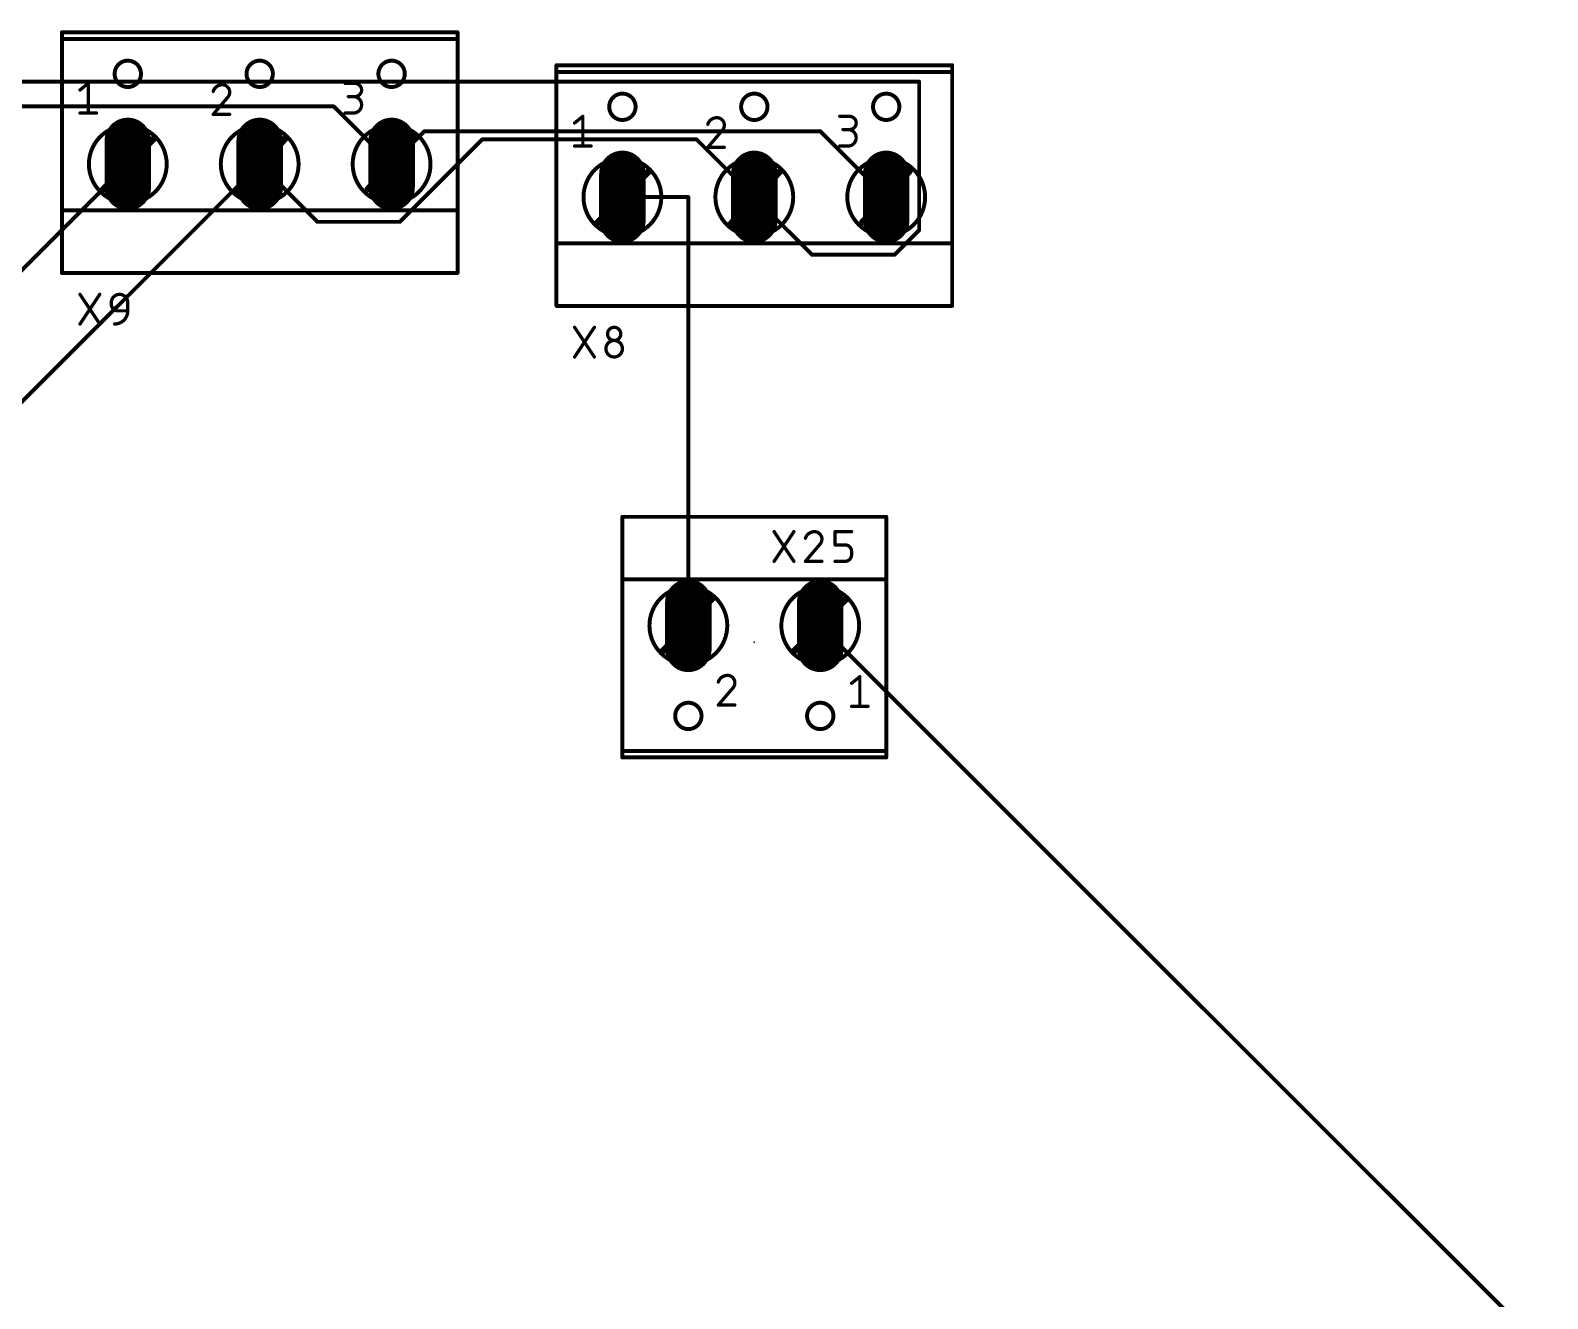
# Model space of a CAD drawing. Extents: x 12 to 245, y 1 to 99.
# Drawn here: x 184.2 to 242.6, y 49.6 to 98.5 of the extents above; entities that cross this region are included whole.
import ezdxf

# ---------------------------------------------------------------- set-up
doc = ezdxf.new("R2010")
doc.units = 0
for name, color, linetype in [('1', 12, 'CONTINUOUS'), ('17', 110, 'CONTINUOUS'), ('21', 253, 'CONTINUOUS'), ('23', 53, 'CONTINUOUS'), ('25', 253, 'CONTINUOUS'), ('51', 253, 'CONTINUOUS')]:
    doc.layers.add(name, color=color, linetype=linetype)

# ---------------------------------------------------------------- blocks, each defined once
blk = doc.blocks.new('LONGP100')
at = {"const_width": 1}
blk.add_lwpolyline([(-0.5, 0), (0.5, 0)], dxfattribs=at)
at = {"const_width": 0.5}
for points in [[(-0.5, 0.25, 1), (-0.5, -0.25)], [(0.5, -0.25, 1), (0.5, 0.25)]]:
    blk.add_lwpolyline(points, format="xyb", dxfattribs=at)

msp = doc.modelspace()

# ---------------------------------------------------------------- linework, layer by layer
at = {"layer": '1', "const_width": 0.1524}
for points in [[(66.675, 96.52), (218.44, 96.52)], [(218.44, 96.52), (218.44, 90.805)], [(177.4825, 95.5675), (195.8975, 95.5675)], [(195.8975, 95.5675), (198.12, 93.345)], [(198.12, 93.345), (199.39, 94.615)], [(199.39, 94.615), (214.63, 94.615)], [(214.63, 94.615), (217.17, 92.075)], [(198.4375, 91.1225), (201.6125, 94.2975)], [(201.6125, 94.2975), (209.8675, 94.2975)], [(209.8675, 94.2975), (212.09, 92.075)], [(187.96, 93.345), (170.18, 75.565)], [(173.0375, 73.3425), (193.04, 93.345)], [(193.04, 93.345), (195.2625, 91.1225)], [(207.01, 92.075), (209.55, 92.075)], [(209.55, 92.075), (209.55, 75.565)], [(214.3125, 89.8525), (212.09, 92.075)], [(195.2625, 91.1225), (198.4375, 91.1225)], [(218.44, 90.805), (217.4875, 89.8525)], [(217.4875, 89.8525), (214.3125, 89.8525)], [(242.57, 47.625), (214.63, 75.565)]]:
    msp.add_lwpolyline(points, dxfattribs=at)
at = {"layer": '1', "const_width": 0.0762}
for points in [[(218.4781, 96.52, 1), (218.4019, 96.52)], [(218.44, 96.4819, 1), (218.44, 96.5581)], [(195.9244, 95.5944, 1), (195.8706, 95.5406)], [(195.8975, 95.5294, 1), (195.8975, 95.6056)], [(199.39, 94.6531, 1), (199.39, 94.5769)], [(199.4169, 94.5881, 1), (199.3631, 94.6419)], [(214.6569, 94.6419, 1), (214.6031, 94.5881)], [(214.63, 94.5769, 1), (214.63, 94.6531)], [(201.6125, 94.3356, 1), (201.6125, 94.2594)], [(201.6394, 94.2706, 1), (201.5856, 94.3244)], [(209.8944, 94.3244, 1), (209.8406, 94.2706)], [(209.8675, 94.2594, 1), (209.8675, 94.3356)], [(187.9869, 93.3181, 1), (187.9331, 93.3719)], [(193.0669, 93.3719, 1), (193.0131, 93.3181)], [(193.0669, 93.3181, 1), (193.0131, 93.3719)], [(198.0931, 93.3719, 1), (198.1469, 93.3181)], [(198.0931, 93.3181, 1), (198.1469, 93.3719)], [(207.01, 92.1131, 1), (207.01, 92.0369)], [(209.5881, 92.075, 1), (209.5119, 92.075)], [(209.55, 92.0369, 1), (209.55, 92.1131)], [(212.1169, 92.1019, 1), (212.0631, 92.0481)], [(212.0631, 92.0481, 1), (212.1169, 92.1019)], [(217.1431, 92.0481, 1), (217.1969, 92.1019)], [(195.2625, 91.1606, 1), (195.2625, 91.0844)], [(195.2356, 91.0956, 1), (195.2894, 91.1494)], [(198.4106, 91.1494, 1), (198.4644, 91.0956)], [(198.4375, 91.0844, 1), (198.4375, 91.1606)], [(218.4019, 90.805, 1), (218.4781, 90.805)], [(218.4669, 90.7781, 1), (218.4131, 90.8319)], [(214.3125, 89.8906, 1), (214.3125, 89.8144)], [(214.2856, 89.8256, 1), (214.3394, 89.8794)], [(217.4606, 89.8794, 1), (217.5144, 89.8256)], [(217.4875, 89.8144, 1), (217.4875, 89.8906)], [(209.5119, 75.565, 1), (209.5881, 75.565)], [(214.6569, 75.5919, 1), (214.6031, 75.5381)]]:
    msp.add_lwpolyline(points, format="xyb", dxfattribs=at)
at = {"layer": '21', "const_width": 0.1524}
for points in [[(185.42, 98.171), (185.42, 98.425)], [(185.42, 98.425), (200.66, 98.425)], [(200.66, 98.171), (185.42, 98.171)], [(185.42, 91.567), (185.42, 98.171)], [(200.66, 98.171), (200.66, 98.425)], [(200.66, 98.171), (200.66, 91.567)], [(204.47, 96.901), (204.47, 97.155)], [(204.47, 97.155), (219.71, 97.155)], [(219.71, 96.901), (219.71, 97.155)], [(219.71, 96.901), (204.47, 96.901)], [(204.47, 90.297), (204.47, 96.901)], [(219.71, 96.901), (219.71, 90.297)], [(185.42, 89.154), (185.42, 91.567)], [(185.42, 91.567), (187.071, 91.567)], [(188.849, 91.567), (192.151, 91.567)], [(193.929, 91.567), (197.231, 91.567)], [(199.009, 91.567), (200.66, 91.567)], [(200.66, 91.567), (200.66, 89.154)], [(204.47, 87.884), (204.47, 90.297)], [(204.47, 90.297), (206.121, 90.297)], [(207.899, 90.297), (211.201, 90.297)], [(212.979, 90.297), (216.281, 90.297)], [(218.059, 90.297), (219.71, 90.297)], [(219.71, 90.297), (219.71, 87.884)], [(185.42, 89.154), (200.66, 89.154)], [(204.47, 87.884), (219.71, 87.884)], [(207.01, 79.756), (207.01, 77.343)], [(207.01, 79.756), (217.17, 79.756)], [(217.17, 77.343), (217.17, 79.756)], [(208.661, 77.343), (207.01, 77.343)], [(207.01, 77.343), (207.01, 70.739)], [(213.741, 77.343), (210.439, 77.343)], [(217.17, 77.343), (215.519, 77.343)], [(217.17, 70.739), (217.17, 77.343)], [(217.17, 70.739), (207.01, 70.739)], [(207.01, 70.739), (207.01, 70.485)], [(217.17, 70.739), (217.17, 70.485)], [(217.17, 70.485), (207.01, 70.485)]]:
    msp.add_lwpolyline(points, dxfattribs=at)
at = {"layer": '21'}
for points, const_width in [([(185.4581, 98.425, 1), (185.3819, 98.425)], 0.0762), ([(185.42, 98.4631, 1), (185.42, 98.3869)], 0.0762), ([(185.42, 98.2091, 1), (185.42, 98.1329)], 0.0762), ([(185.4581, 98.171, 1), (185.3819, 98.171)], 0.0762), ([(185.3819, 98.171, 1), (185.4581, 98.171)], 0.0762), ([(200.6981, 98.425, 1), (200.6219, 98.425)], 0.0762), ([(200.6981, 98.171, 1), (200.6219, 98.171)], 0.0762), ([(200.6219, 98.171, 1), (200.6981, 98.171)], 0.0762), ([(200.66, 98.3869, 1), (200.66, 98.4631)], 0.0762), ([(200.66, 98.1329, 1), (200.66, 98.2091)], 0.0762), ([(187.96, 96.3168, 1), (187.96, 97.3328, 1), (187.96, 96.3168)], 0.1524), ([(193.04, 96.3168, 1), (193.04, 97.3328, 1), (193.04, 96.3168)], 0.1524), ([(198.12, 96.3168, 1), (198.12, 97.3328, 1), (198.12, 96.3168)], 0.1524), ([(204.5081, 97.155, 1), (204.4319, 97.155)], 0.0762), ([(204.47, 97.1931, 1), (204.47, 97.1169)], 0.0762), ([(219.7481, 97.155, 1), (219.6719, 97.155)], 0.0762), ([(219.71, 97.1169, 1), (219.71, 97.1931)], 0.0762), ([(204.47, 96.9391, 1), (204.47, 96.8629)], 0.0762), ([(204.5081, 96.901, 1), (204.4319, 96.901)], 0.0762), ([(204.4319, 96.901, 1), (204.5081, 96.901)], 0.0762), ([(219.7481, 96.901, 1), (219.6719, 96.901)], 0.0762), ([(219.6719, 96.901, 1), (219.7481, 96.901)], 0.0762), ([(219.71, 96.8629, 1), (219.71, 96.9391)], 0.0762), ([(207.01, 95.0468, 1), (207.01, 96.0628, 1), (207.01, 95.0468)], 0.1524), ([(212.09, 95.0468, 1), (212.09, 96.0628, 1), (212.09, 95.0468)], 0.1524), ([(217.17, 95.0468, 1), (217.17, 96.0628, 1), (217.17, 95.0468)], 0.1524), ([(185.4581, 91.567, 1), (185.3819, 91.567)], 0.0762), ([(185.42, 91.6051, 1), (185.42, 91.5289)], 0.0762), ([(185.3819, 91.567, 1), (185.4581, 91.567)], 0.0762), ([(187.071, 91.5289, 1), (187.071, 91.6051)], 0.0762), ([(188.849, 91.6051, 1), (188.849, 91.5289)], 0.0762), ([(192.151, 91.5289, 1), (192.151, 91.6051)], 0.0762), ([(193.929, 91.6051, 1), (193.929, 91.5289)], 0.0762), ([(197.231, 91.5289, 1), (197.231, 91.6051)], 0.0762), ([(199.009, 91.6051, 1), (199.009, 91.5289)], 0.0762), ([(200.6981, 91.567, 1), (200.6219, 91.567)], 0.0762), ([(200.6219, 91.567, 1), (200.6981, 91.567)], 0.0762), ([(200.66, 91.5289, 1), (200.66, 91.6051)], 0.0762), ([(204.5081, 90.297, 1), (204.4319, 90.297)], 0.0762), ([(204.47, 90.3351, 1), (204.47, 90.2589)], 0.0762), ([(204.4319, 90.297, 1), (204.5081, 90.297)], 0.0762), ([(206.121, 90.2589, 1), (206.121, 90.3351)], 0.0762), ([(207.899, 90.3351, 1), (207.899, 90.2589)], 0.0762), ([(211.201, 90.2589, 1), (211.201, 90.3351)], 0.0762), ([(212.979, 90.3351, 1), (212.979, 90.2589)], 0.0762), ([(216.281, 90.2589, 1), (216.281, 90.3351)], 0.0762), ([(218.059, 90.3351, 1), (218.059, 90.2589)], 0.0762), ([(219.7481, 90.297, 1), (219.6719, 90.297)], 0.0762), ([(219.6719, 90.297, 1), (219.7481, 90.297)], 0.0762), ([(219.71, 90.2589, 1), (219.71, 90.3351)], 0.0762), ([(185.42, 89.1921, 1), (185.42, 89.1159)], 0.0762), ([(185.3819, 89.154, 1), (185.4581, 89.154)], 0.0762), ([(200.6219, 89.154, 1), (200.6981, 89.154)], 0.0762), ([(200.66, 89.1159, 1), (200.66, 89.1921)], 0.0762), ([(204.47, 87.9221, 1), (204.47, 87.8459)], 0.0762), ([(204.4319, 87.884, 1), (204.5081, 87.884)], 0.0762), ([(219.6719, 87.884, 1), (219.7481, 87.884)], 0.0762), ([(219.71, 87.8459, 1), (219.71, 87.9221)], 0.0762), ([(207.0481, 79.756, 1), (206.9719, 79.756)], 0.0762), ([(207.01, 79.7941, 1), (207.01, 79.7179)], 0.0762), ([(217.2081, 79.756, 1), (217.1319, 79.756)], 0.0762), ([(217.17, 79.7179, 1), (217.17, 79.7941)], 0.0762), ([(207.01, 77.3811, 1), (207.01, 77.3049)], 0.0762), ([(207.0481, 77.343, 1), (206.9719, 77.343)], 0.0762), ([(206.9719, 77.343, 1), (207.0481, 77.343)], 0.0762), ([(208.661, 77.3049, 1), (208.661, 77.3811)], 0.0762), ([(210.439, 77.3811, 1), (210.439, 77.3049)], 0.0762), ([(213.741, 77.3049, 1), (213.741, 77.3811)], 0.0762), ([(215.519, 77.3811, 1), (215.519, 77.3049)], 0.0762), ([(217.2081, 77.343, 1), (217.1319, 77.343)], 0.0762), ([(217.1319, 77.343, 1), (217.2081, 77.343)], 0.0762), ([(217.17, 77.3049, 1), (217.17, 77.3811)], 0.0762), ([(209.55, 71.5772, 1), (209.55, 72.5932, 1), (209.55, 71.5772)], 0.1524), ([(214.63, 71.5772, 1), (214.63, 72.5932, 1), (214.63, 71.5772)], 0.1524), ([(207.01, 70.7771, 1), (207.01, 70.7009)], 0.0762), ([(207.0481, 70.739, 1), (206.9719, 70.739)], 0.0762), ([(206.9719, 70.739, 1), (207.0481, 70.739)], 0.0762), ([(217.2081, 70.739, 1), (217.1319, 70.739)], 0.0762), ([(217.1319, 70.739, 1), (217.2081, 70.739)], 0.0762), ([(217.17, 70.7009, 1), (217.17, 70.7771)], 0.0762), ([(207.01, 70.5231, 1), (207.01, 70.4469)], 0.0762), ([(206.9719, 70.485, 1), (207.0481, 70.485)], 0.0762), ([(217.1319, 70.485, 1), (217.2081, 70.485)], 0.0762), ([(217.17, 70.4469, 1), (217.17, 70.5231)], 0.0762)]:
    msp.add_lwpolyline(points, format="xyb", dxfattribs=dict(at, const_width=const_width))
at = {"layer": '23'}
for p in [(193.04, 93.98), (212.09, 92.71), (212.09, 74.93)]:
    msp.add_point(p, dxfattribs=at)
at = {"layer": '25', "const_width": 0.127}
for points in [[(186.1185, 87.1855), (186.8805, 88.3285)], [(186.1185, 88.3285), (186.8805, 87.1855)], [(187.325, 87.9475), (187.325, 88.011)], [(187.96, 87.6935), (187.579, 87.6935)], [(187.96, 88.011), (187.96, 87.6935)], [(205.1685, 85.9155), (205.9305, 87.0585)], [(205.1685, 87.0585), (205.9305, 85.9155)], [(212.852, 78.0415), (213.614, 79.1845)], [(212.852, 79.1845), (213.614, 78.0415)], [(215.2015, 78.6765), (215.2015, 79.1845)], [(215.2015, 79.1845), (215.8365, 79.1845)], [(214.5983, 78.6765), (214.0585, 78.0415)], [(215.5825, 78.6765), (215.2015, 78.6765)], [(215.8365, 78.2955), (215.8365, 78.4225)], [(214.0585, 78.0415), (214.6935, 78.0415)], [(215.2015, 78.0415), (215.5825, 78.0415)]]:
    msp.add_lwpolyline(points, dxfattribs=at)
at = {"layer": '25'}
for points, const_width in [([(186.1449, 88.3461, 1), (186.0921, 88.3109)], 0.0635), ([(186.9069, 88.3109, 1), (186.8541, 88.3461)], 0.0635), ([(187.96, 88.011, 1), (187.325, 88.011)], 0.127), ([(187.3568, 88.011, 1), (187.2933, 88.011)], 0.0635), ([(187.2933, 88.011, 1), (187.3568, 88.011)], 0.0635), ([(187.325, 87.9475, 0.4142), (187.579, 87.6935)], 0.127), ([(187.3568, 87.9475, 1), (187.2933, 87.9475)], 0.0635), ([(187.2933, 87.9475, 1), (187.3568, 87.9475)], 0.0635), ([(187.452, 87.1855, 0.4142), (187.96, 87.6935)], 0.127), ([(187.579, 87.7253, 1), (187.579, 87.6617)], 0.0635), ([(187.579, 87.6617, 1), (187.579, 87.7253)], 0.0635), ([(187.9917, 88.011, 1), (187.9283, 88.011)], 0.0635), ([(187.9283, 88.011, 1), (187.9917, 88.011)], 0.0635), ([(187.9917, 87.6935, 1), (187.9283, 87.6935)], 0.0635), ([(187.9283, 87.6935, 1), (187.9917, 87.6935)], 0.0635), ([(187.96, 87.6617, 1), (187.96, 87.7253)], 0.0635), ([(186.0921, 87.2031, 1), (186.1449, 87.1679)], 0.0635), ([(186.8541, 87.1679, 1), (186.9069, 87.2031)], 0.0635), ([(187.452, 87.2173, 1), (187.452, 87.1538)], 0.0635), ([(205.1949, 87.0761, 1), (205.1421, 87.0409)], 0.0635), ([(205.9569, 87.0409, 1), (205.9041, 87.0761)], 0.0635), ([(206.9465, 86.8045, 1), (206.4385, 86.8045)], 0.127), ([(207.01, 86.233, 1), (206.375, 86.233)], 0.127), ([(206.4385, 86.8045, 1), (206.9465, 86.8045)], 0.127), ([(206.4702, 86.8045, 1), (206.4068, 86.8045)], 0.0635), ([(206.4068, 86.8045, 1), (206.4702, 86.8045)], 0.0635), ([(206.9783, 86.8045, 1), (206.9148, 86.8045)], 0.0635), ([(206.9148, 86.8045, 1), (206.9783, 86.8045)], 0.0635), ([(205.1421, 85.9331, 1), (205.1949, 85.8979)], 0.0635), ([(205.9041, 85.8979, 1), (205.9569, 85.9331)], 0.0635), ([(206.375, 86.233, 1), (207.01, 86.233)], 0.127), ([(206.4067, 86.233, 1), (206.3433, 86.233)], 0.0635), ([(206.3433, 86.233, 1), (206.4067, 86.233)], 0.0635), ([(207.0418, 86.233, 1), (206.9783, 86.233)], 0.0635), ([(206.9783, 86.233, 1), (207.0418, 86.233)], 0.0635), ([(212.8784, 79.2021, 1), (212.8256, 79.1669)], 0.0635), ([(213.6404, 79.1669, 1), (213.5876, 79.2021)], 0.0635), ([(214.4078, 79.1845, 0.3252), (214.0585, 78.9305)], 0.127), ([(214.0283, 78.9403, 1), (214.0887, 78.9207)], 0.0635), ([(214.4078, 79.2163, 1), (214.4078, 79.1527)], 0.0635), ([(214.6935, 78.8988, 0.4142), (214.4078, 79.1845)], 0.127), ([(214.4077, 79.1527, 1), (214.4078, 79.2163)], 0.0635), ([(214.5983, 78.6765, 0.2053), (214.6935, 78.8988)], 0.127), ([(214.7252, 78.8988, 1), (214.6618, 78.8987)], 0.0635), ([(214.6618, 78.8988, 1), (214.7252, 78.8988)], 0.0635), ([(215.2015, 79.2163, 1), (215.2015, 79.1527)], 0.0635), ([(215.2332, 79.1845, 1), (215.1698, 79.1845)], 0.0635), ([(215.8365, 79.1527, 1), (215.8365, 79.2163)], 0.0635), ([(214.5764, 78.6995, 1), (214.6201, 78.6535)], 0.0635), ([(214.6224, 78.6559, 1), (214.5741, 78.6971)], 0.0635), ([(215.2015, 78.7083, 1), (215.2015, 78.6448)], 0.0635), ([(215.1698, 78.6765, 1), (215.2332, 78.6765)], 0.0635), ([(215.8365, 78.4225, 0.4142), (215.5825, 78.6765)], 0.127), ([(215.5825, 78.7083, 1), (215.5825, 78.6448)], 0.0635), ([(215.5825, 78.0415, 0.4142), (215.8365, 78.2955)], 0.127), ([(215.5825, 78.6448, 1), (215.5825, 78.7083)], 0.0635), ([(215.8682, 78.4225, 1), (215.8048, 78.4225)], 0.0635), ([(215.8048, 78.4225, 1), (215.8682, 78.4225)], 0.0635), ([(215.8682, 78.2955, 1), (215.8048, 78.2955)], 0.0635), ([(215.8048, 78.2955, 1), (215.8682, 78.2955)], 0.0635), ([(212.8256, 78.0591, 1), (212.8784, 78.0239)], 0.0635), ([(213.5876, 78.0239, 1), (213.6404, 78.0591)], 0.0635), ([(214.0585, 78.0733, 1), (214.0585, 78.0097)], 0.0635), ([(214.0343, 78.0621, 1), (214.0827, 78.0209)], 0.0635), ([(214.6935, 78.0097, 1), (214.6935, 78.0733)], 0.0635), ([(215.2015, 78.0733, 1), (215.2015, 78.0097)], 0.0635), ([(215.5825, 78.0733, 1), (215.5825, 78.0097)], 0.0635), ([(215.5825, 78.0097, 1), (215.5825, 78.0733)], 0.0635)]:
    msp.add_lwpolyline(points, format="xyb", dxfattribs=dict(at, const_width=const_width))
at = {"layer": '51'}
for points, const_width in [([(186.1185, 96.2025), (186.436, 96.4565)], 0.127), ([(186.436, 96.4565), (186.436, 95.3135)], 0.127), ([(196.3293, 96.4565), (196.7103, 96.4565)], 0.127), ([(191.7891, 95.8977), (191.2493, 95.2627)], 0.127), ([(196.7103, 95.9485), (196.4563, 95.9485)], 0.127), ([(186.1185, 95.3135), (186.7535, 95.3135)], 0.127), ([(191.2493, 95.2627), (191.8843, 95.2627)], 0.127), ([(196.3293, 95.3135), (196.6468, 95.3135)], 0.127), ([(205.1685, 94.9325), (205.486, 95.1865)], 0.127), ([(205.486, 95.1865), (205.486, 94.0435)], 0.127), ([(210.8391, 94.6277), (210.2993, 93.9927)], 0.127), ([(215.3793, 95.1865), (215.7603, 95.1865)], 0.127), ([(215.7603, 94.6785), (215.5063, 94.6785)], 0.127), ([(186.9694, 92.329), (188.976, 94.3356)], 0.254), ([(192.1256, 92.3036), (194.0306, 94.3356)], 0.254), ([(197.2056, 92.3798), (199.009, 94.3356)], 0.254), ([(205.1685, 94.0435), (205.8035, 94.0435)], 0.127), ([(215.3793, 94.0435), (215.6968, 94.0435)], 0.127), ([(210.2993, 93.9927), (210.9343, 93.9927)], 0.127), ([(206.0194, 91.059), (208.026, 93.0656)], 0.254), ([(211.1756, 91.0336), (213.0806, 93.0656)], 0.254), ([(216.2556, 91.1098), (218.059, 93.0656)], 0.254), ([(187.071, 91.567), (188.849, 91.567)], 0.1524), ([(192.151, 91.567), (193.929, 91.567)], 0.1524), ([(197.231, 91.567), (199.009, 91.567)], 0.1524), ([(206.121, 90.297), (207.899, 90.297)], 0.1524), ([(211.201, 90.297), (212.979, 90.297)], 0.1524), ([(216.281, 90.297), (218.059, 90.297)], 0.1524), ([(210.439, 77.343), (208.661, 77.343)], 0.1524), ([(215.519, 77.343), (213.741, 77.343)], 0.1524), ([(210.4644, 76.6064), (208.5594, 74.5744)], 0.254), ([(215.6206, 76.581), (213.614, 74.5744)], 0.254), ([(215.8365, 73.3425), (216.154, 73.5965)], 0.127), ([(216.154, 73.5965), (216.154, 72.4535)], 0.127), ([(211.2455, 73.1393), (210.7057, 72.5043)], 0.127), ([(210.7057, 72.5043), (211.3407, 72.5043)], 0.127), ([(215.8365, 72.4535), (216.4715, 72.4535)], 0.127)]:
    msp.add_lwpolyline(points, dxfattribs=dict(at, const_width=const_width))
for points, const_width in [([(186.4677, 96.4565, 1), (186.4043, 96.4565)], 0.0635), ([(186.4558, 96.4317, 1), (186.4162, 96.4813)], 0.0635), ([(191.5986, 96.4057, 0.3252), (191.2493, 96.1517)], 0.127), ([(191.5986, 96.4375, 1), (191.5986, 96.374)], 0.0635), ([(191.8843, 96.12, 0.4142), (191.5986, 96.4057)], 0.127), ([(191.5985, 96.374, 1), (191.5986, 96.4375)], 0.0635), ([(196.3293, 96.4883, 1), (196.3293, 96.4248)], 0.0635), ([(196.7103, 95.9485, 1), (196.7103, 96.4565)], 0.127), ([(196.7103, 96.4883, 1), (196.7103, 96.4248)], 0.0635), ([(196.7103, 96.4248, 1), (196.7103, 96.4883)], 0.0635), ([(186.0987, 96.2273, 1), (186.1383, 96.1777)], 0.0635), ([(191.2191, 96.1615, 1), (191.2795, 96.1419)], 0.0635), ([(191.7891, 95.8977, 0.2053), (191.8843, 96.12)], 0.127), ([(191.7672, 95.9207, 1), (191.8109, 95.8747)], 0.0635), ([(191.8132, 95.8771, 1), (191.7649, 95.9183)], 0.0635), ([(191.916, 96.12, 1), (191.8526, 96.1199)], 0.0635), ([(191.8526, 96.12, 1), (191.916, 96.12)], 0.0635), ([(196.4563, 95.9803, 1), (196.4563, 95.9168)], 0.0635), ([(196.6468, 95.9803, 1), (196.6468, 95.9168)], 0.0635), ([(196.6468, 95.3135, 1), (196.6468, 95.9485)], 0.127), ([(196.7103, 95.9803, 1), (196.7103, 95.9168)], 0.0635), ([(196.7103, 95.9168, 1), (196.7103, 95.9803)], 0.0635), ([(186.1185, 95.3453, 1), (186.1185, 95.2818)], 0.0635), ([(186.4043, 95.3135, 1), (186.4677, 95.3135)], 0.0635), ([(186.7535, 95.2818, 1), (186.7535, 95.3453)], 0.0635), ([(191.2493, 95.2945, 1), (191.2493, 95.231)], 0.0635), ([(191.2251, 95.2833, 1), (191.2735, 95.2421)], 0.0635), ([(191.8843, 95.231, 1), (191.8843, 95.2945)], 0.0635), ([(196.3293, 95.3453, 1), (196.3293, 95.2818)], 0.0635), ([(196.6468, 95.3453, 1), (196.6468, 95.2818)], 0.0635), ([(196.6468, 95.2818, 1), (196.6468, 95.3453)], 0.0635), ([(187.96, 91.8464, 1), (187.96, 94.8436, 1), (187.96, 91.8464)], 0.1524), ([(193.04, 91.8464, 1), (193.04, 94.8436, 1), (193.04, 91.8464)], 0.1524), ([(198.12, 91.8464, 1), (198.12, 94.8436, 1), (198.12, 91.8464)], 0.1524), ([(205.1487, 94.9573, 1), (205.1883, 94.9077)], 0.0635), ([(205.5178, 95.1865, 1), (205.4543, 95.1865)], 0.0635), ([(205.5058, 95.1617, 1), (205.4662, 95.2113)], 0.0635), ([(210.6486, 95.1357, 0.3252), (210.2993, 94.8817)], 0.127), ([(210.2691, 94.8915, 1), (210.3295, 94.8719)], 0.0635), ([(210.6486, 95.1675, 1), (210.6486, 95.1039)], 0.0635), ([(210.9343, 94.85, 0.4142), (210.6486, 95.1357)], 0.127), ([(210.6485, 95.1039, 1), (210.6486, 95.1675)], 0.0635), ([(210.8391, 94.6277, 0.2053), (210.9343, 94.85)], 0.127), ([(210.8172, 94.6507, 1), (210.8609, 94.6047)], 0.0635), ([(210.8632, 94.6071, 1), (210.8149, 94.6483)], 0.0635), ([(210.966, 94.85, 1), (210.9026, 94.8499)], 0.0635), ([(210.9026, 94.85, 1), (210.966, 94.85)], 0.0635), ([(215.3793, 95.2183, 1), (215.3793, 95.1548)], 0.0635), ([(215.5063, 94.7103, 1), (215.5063, 94.6467)], 0.0635), ([(215.6968, 94.7103, 1), (215.6968, 94.6467)], 0.0635), ([(215.6968, 94.0435, 1), (215.6968, 94.6785)], 0.127), ([(215.7603, 95.2183, 1), (215.7603, 95.1548)], 0.0635), ([(215.7603, 94.6785, 1), (215.7603, 95.1865)], 0.127), ([(215.7603, 94.7103, 1), (215.7603, 94.6467)], 0.0635), ([(215.7603, 95.1548, 1), (215.7603, 95.2183)], 0.0635), ([(215.7603, 94.6467, 1), (215.7603, 94.7103)], 0.0635), ([(189.0209, 94.2907, 1), (188.9311, 94.3805)], 0.127), ([(194.0769, 94.2922, 1), (193.9843, 94.379)], 0.127), ([(199.0557, 94.2926, 1), (198.9623, 94.3786)], 0.127), ([(205.1685, 94.0753, 1), (205.1685, 94.0118)], 0.0635), ([(205.8035, 94.0118, 1), (205.8035, 94.0753)], 0.0635), ([(215.3793, 94.0753, 1), (215.3793, 94.0118)], 0.0635), ([(215.6968, 94.0753, 1), (215.6968, 94.0118)], 0.0635), ([(215.6968, 94.0118, 1), (215.6968, 94.0753)], 0.0635), ([(205.4543, 94.0435, 1), (205.5178, 94.0435)], 0.0635), ([(207.01, 90.5764, 1), (207.01, 93.5736, 1), (207.01, 90.5764)], 0.1524), ([(210.2993, 94.0245, 1), (210.2993, 93.9609)], 0.0635), ([(210.2751, 94.0133, 1), (210.3235, 93.9721)], 0.0635), ([(212.09, 90.5764, 1), (212.09, 93.5736, 1), (212.09, 90.5764)], 0.1524), ([(210.9343, 93.9609, 1), (210.9343, 94.0245)], 0.0635), ([(217.17, 90.5764, 1), (217.17, 93.5736, 1), (217.17, 90.5764)], 0.1524), ([(208.0709, 93.0207, 1), (207.9811, 93.1105)], 0.127), ([(213.1269, 93.0222, 1), (213.0343, 93.109)], 0.127), ([(218.1057, 93.0226, 1), (218.0123, 93.1086)], 0.127), ([(186.9245, 92.3739, 1), (187.0143, 92.2841)], 0.127), ([(192.0793, 92.347, 1), (192.1719, 92.2602)], 0.127), ([(197.1589, 92.4228, 1), (197.2523, 92.3368)], 0.127), ([(187.071, 91.6051, 1), (187.071, 91.5289)], 0.0762), ([(188.849, 91.5289, 1), (188.849, 91.6051)], 0.0762), ([(192.151, 91.6051, 1), (192.151, 91.5289)], 0.0762), ([(193.929, 91.5289, 1), (193.929, 91.6051)], 0.0762), ([(197.231, 91.6051, 1), (197.231, 91.5289)], 0.0762), ([(199.009, 91.5289, 1), (199.009, 91.6051)], 0.0762), ([(205.9745, 91.1039, 1), (206.0643, 91.0141)], 0.127), ([(216.2089, 91.1528, 1), (216.3023, 91.0668)], 0.127), ([(211.1293, 91.077, 1), (211.2219, 90.9902)], 0.127), ([(206.121, 90.3351, 1), (206.121, 90.2589)], 0.0762), ([(207.899, 90.2589, 1), (207.899, 90.3351)], 0.0762), ([(211.201, 90.3351, 1), (211.201, 90.2589)], 0.0762), ([(212.979, 90.2589, 1), (212.979, 90.3351)], 0.0762), ([(216.281, 90.3351, 1), (216.281, 90.2589)], 0.0762), ([(218.059, 90.2589, 1), (218.059, 90.3351)], 0.0762), ([(208.661, 77.3811, 1), (208.661, 77.3049)], 0.0762), ([(210.439, 77.3049, 1), (210.439, 77.3811)], 0.0762), ([(213.741, 77.3811, 1), (213.741, 77.3049)], 0.0762), ([(215.519, 77.3049, 1), (215.519, 77.3811)], 0.0762), ([(209.55, 74.0664, 1), (209.55, 77.0636, 1), (209.55, 74.0664)], 0.1524), ([(210.5107, 76.563, 1), (210.4181, 76.6498)], 0.127), ([(214.63, 74.0664, 1), (214.63, 77.0636, 1), (214.63, 74.0664)], 0.1524), ([(215.6655, 76.5361, 1), (215.5757, 76.6259)], 0.127), ([(208.5131, 74.6178, 1), (208.6057, 74.531)], 0.127), ([(213.5691, 74.6193, 1), (213.6589, 74.5295)], 0.127), ([(211.055, 73.6473, 0.3252), (210.7057, 73.3933)], 0.127), ([(211.055, 73.6791, 1), (211.055, 73.6155)], 0.0635), ([(211.3407, 73.3616, 0.4142), (211.055, 73.6473)], 0.127), ([(211.0549, 73.6155, 1), (211.055, 73.6791)], 0.0635), ([(216.1857, 73.5965, 1), (216.1223, 73.5965)], 0.0635), ([(216.1738, 73.5717, 1), (216.1342, 73.6213)], 0.0635), ([(210.6755, 73.4031, 1), (210.7359, 73.3835)], 0.0635), ([(211.2455, 73.1393, 0.2053), (211.3407, 73.3616)], 0.127), ([(211.2236, 73.1623, 1), (211.2673, 73.1163)], 0.0635), ([(211.2696, 73.1187, 1), (211.2213, 73.1599)], 0.0635), ([(211.3724, 73.3616, 1), (211.309, 73.3615)], 0.0635), ([(211.309, 73.3616, 1), (211.3724, 73.3616)], 0.0635), ([(215.8167, 73.3673, 1), (215.8563, 73.3177)], 0.0635), ([(210.7057, 72.5361, 1), (210.7057, 72.4725)], 0.0635), ([(210.6815, 72.5249, 1), (210.7299, 72.4837)], 0.0635), ([(211.3407, 72.4725, 1), (211.3407, 72.5361)], 0.0635), ([(215.8365, 72.4853, 1), (215.8365, 72.4218)], 0.0635), ([(216.1223, 72.4535, 1), (216.1857, 72.4535)], 0.0635), ([(216.4715, 72.4218, 1), (216.4715, 72.4853)], 0.0635)]:
    msp.add_lwpolyline(points, format="xyb", dxfattribs=dict(at, const_width=const_width))

# ---------------------------------------------------------------- block references
at = {"layer": '17', "xscale": 1.7907, "yscale": 1.7907}
for p, rotation in [((187.96, 93.345), 90), ((187.96, 93.345), 90), ((193.04, 93.345), 90), ((193.04, 93.345), 90), ((198.12, 93.345), 90), ((198.12, 93.345), 90), ((207.01, 92.075), 90), ((207.01, 92.075), 90), ((212.09, 92.075), 90), ((212.09, 92.075), 90), ((217.17, 92.075), 90), ((217.17, 92.075), 90), ((209.55, 75.565), 270), ((209.55, 75.565), 270), ((214.63, 75.565), 270), ((214.63, 75.565), 270)]:
    msp.add_blockref('LONGP100', p, dxfattribs=dict(at, rotation=rotation))

doc.saveas('drawing.dxf')
